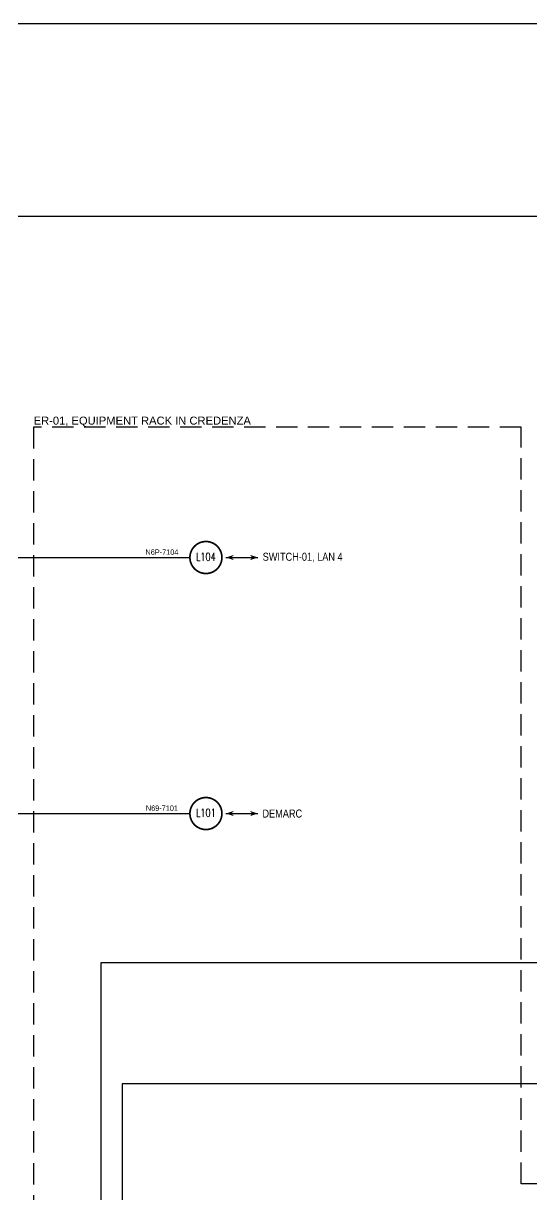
# Model space of a CAD drawing. Extents: x 0 to 120, y 0 to 39.
# Drawn here: x 19.26 to 25.22, y 15.58 to 29.3 of the extents above; entities that cross this region are included whole.
import ezdxf
from ezdxf.enums import TextEntityAlignment as Align

# ---------------------------------------------------------------- set-up
doc = ezdxf.new("R2010")
doc.units = 0
doc.header["$MEASUREMENT"] = 0
doc.linetypes.add('HIDDEN', pattern=[0.375, 0.25, -0.125])
doc.layers.get('0').update_dxf_attribs({"linetype": 'CONTINUOUS'})
doc.layers.get('DEFPOINTS').update_dxf_attribs({"linetype": 'CONTINUOUS'})
for name, color, linetype in [('AV-Func-Ctrl', 210, 'CONTINUOUS'), ('AV-Func-DLAN', 214, 'CONTINUOUS'), ('AV-Func-DLAN @ 1', 214, 'CONTINUOUS'), ('AV-Func-VidH', 105, 'CONTINUOUS'), ('CABLE-NUM', 7, 'CONTINUOUS'), ('Cable_Riser', 7, 'HIDDEN'), ('TEXT-MEDIUM', 1, 'CONTINUOUS')]:
    doc.layers.add(name, color=color, linetype=linetype)
doc.styles.add('Cable Number', font='ARIALN.TTF')
doc.styles.add('NARROW', font='ARIALN.TTF')
doc.styles.add('SIMPLEX', font='SIMPLEX')
doc.styles.get("Standard").update_dxf_attribs({"font": 'arial.ttf'})

# ---------------------------------------------------------------- blocks, each defined once
blk = doc.blocks.new('Cable Number V1')
at = {"layer": 'CABLE-NUM', "style": 'Cable Number'}
blk.add_attdef('CABLE-NUM', text='', height=0.0625, dxfattribs=at).set_placement((-0.328, 0.063), align=Align.MIDDLE_CENTER)
blk = doc.blocks.new('ARROW-L')
for points in [[(-0.094, 0.031), (-0.065, 0), (0, 0)], [(-0.094, -0.031), (-0.065, 0), (0, 0)]]:
    blk.add_solid(points)
blk = doc.blocks.new('*U104')
at = {"const_width": 0.02}
blk.add_lwpolyline([(0, 0, 1), (0.375, 0, 1)], format="xyb", close=True, dxfattribs=at)
at = {"layer": 'TEXT-MEDIUM'}
blk.add_lwpolyline([(0.422, 0), (0.797, 0)], dxfattribs=at)
at = {"layer": 'TEXT-MEDIUM', "rotation": 180.0132590506955}
blk.add_blockref('ARROW-L', (0.422, 0), dxfattribs=at)
at = {"layer": 'TEXT-MEDIUM', "xscale": -1, "rotation": 179.9867409493044}
blk.add_blockref('ARROW-L', (0.797, 0), dxfattribs=at)
at = {"layer": 'TEXT-MEDIUM', "style": 'SIMPLEX', "width": 0.75}
blk.add_attdef('JUMPER', text='', height=0.0938, dxfattribs=at).set_placement((0.188, -0.066), align=Align.BOTTOM_CENTER)
at = {"layer": 'TEXT-MEDIUM', "style": 'NARROW'}
blk.add_attdef('DESC', text='', height=0.0938, dxfattribs=at).set_placement((0.858, 0), align=Align.MIDDLE_LEFT)

msp = doc.modelspace()

# ---------------------------------------------------------------- linework, layer by layer
at = {"layer": 'AV-Func-Ctrl'}
for points in [[(26.121, 18.292), (20.168, 18.292), (20.168, 5.856), (15.911, 5.856)], [(30.414, 16.873), (20.418, 16.873), (20.418, 5.606), (15.911, 5.606)]]:
    msp.add_lwpolyline(points, dxfattribs=at)
at = {"layer": 'AV-Func-DLAN'}
for points in [[(17.903, 23.042), (21.212, 23.042)], [(17.903, 20.042), (21.212, 20.042)]]:
    msp.add_lwpolyline(points, dxfattribs=at)
at = {"layer": 'AV-Func-VidH'}
msp.add_lwpolyline([(18.153, 27.042), (26.121, 27.042)], dxfattribs=at)
at = {"layer": 'Cable_Riser'}
msp.add_lwpolyline([(25.096, 15.705), (25.096, 24.571), (19.38, 24.571), (19.38, 6.709), (8.53, 6.709), (8.53, 1.077), (31.745, 1.077), (31.745, 15.705), (25.181, 15.705)], close=True, dxfattribs=at)
at = {"layer": 'DEFPOINTS'}
msp.add_lwpolyline([(0, 29.3), (36.7, 29.3), (36.7, 0), (0, 0)], close=True, dxfattribs=at)

# ---------------------------------------------------------------- block references
at = {"layer": 'AV-Func-DLAN @ 1'}
ref = msp.add_blockref('*U104', (21.212, 23.042), dxfattribs=at)
ref.add_attrib('JUMPER', 'L104', dxfattribs={"layer": 'TEXT-MEDIUM', "height": 0.0938, "style": 'SIMPLEX', "width": 0.75}).set_placement((21.399, 22.976), align=Align.BOTTOM_CENTER)
ref.add_attrib('DESC_001', 'SWITCH-01, LAN 4', (22.065, 23.004), dxfattribs={"layer": 'TEXT-MEDIUM', "height": 0.09375, "style": 'NARROW'})
ref = msp.add_blockref('*U104', (21.212, 20.042), dxfattribs=at)
ref.add_attrib('JUMPER', 'L101', dxfattribs={"layer": 'TEXT-MEDIUM', "height": 0.0938, "style": 'SIMPLEX', "width": 0.75}).set_placement((21.399, 19.976), align=Align.BOTTOM_CENTER)
ref.add_attrib('DESC_001', 'DEMARC', (22.062, 19.995), dxfattribs={"layer": 'TEXT-MEDIUM', "height": 0.0938, "style": 'NARROW'})
at = {"layer": 'CABLE-NUM'}
for p, values in [((21.212, 23.042), {'CABLE-NUM': 'N6P-7104'}), ((21.212, 20.042), {'CABLE-NUM': 'N69-7101'})]:
    msp.add_blockref('Cable Number V1', p, dxfattribs=at).add_auto_attribs(values)

# ---------------------------------------------------------------- texts
msp.add_text('ER-01, EQUIPMENT RACK IN CREDENZA', height=0.09375).set_placement((19.38, 24.571), align=Align.BOTTOM_LEFT)

doc.saveas('drawing.dxf')
